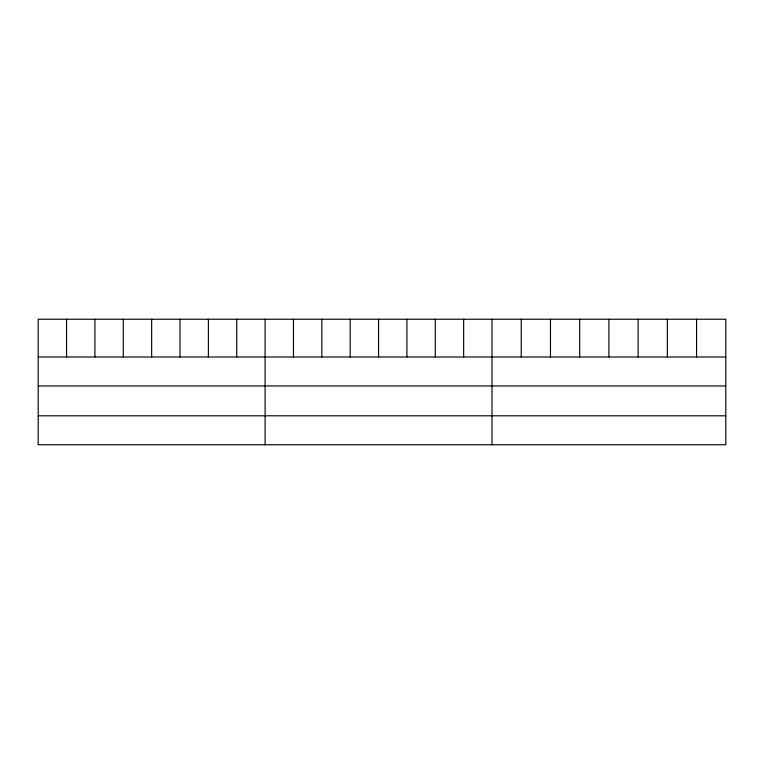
<?xml version="1.0" encoding="UTF-8"?>
<svg xmlns="http://www.w3.org/2000/svg" width="764" height="764" viewBox="0 0 764 764"><rect width="100%" height="100%" fill="white"/><g stroke="black" fill="none" stroke-linecap="round" stroke-linejoin="round"><path stroke-width="1.15" d="M725.8 385.954L725.8 319.237L38.2 319.237L38.2 444.763L725.8 444.763L725.8 385.954L38.2 385.954M38.2 356.989L725.8 356.989M38.2 415.797L725.8 415.797M696.577 319.237L696.577 356.989M667.354 319.237L667.354 356.989M638.131 319.237L638.131 356.989M608.908 319.237L608.908 356.989M579.685 319.237L579.685 356.989M550.462 319.237L550.462 356.989M521.239 319.237L521.239 356.989M492.016 319.237L492.016 444.763M463.652 319.237L463.652 356.989M435.289 319.237L435.289 356.989M406.925 319.237L406.925 356.989M378.562 319.237L378.562 356.989M350.198 319.237L350.198 356.989M321.835 319.237L321.835 356.989M293.471 319.237L293.471 356.989M265.108 319.237L265.108 444.763M236.744 319.237L236.744 356.989M208.381 319.237L208.381 356.989M180.017 319.237L180.017 356.989M151.654 319.237L151.654 356.989M123.29 319.237L123.29 356.989M94.927 319.237L94.927 356.989M66.564 319.237L66.564 356.989"/></g></svg>
